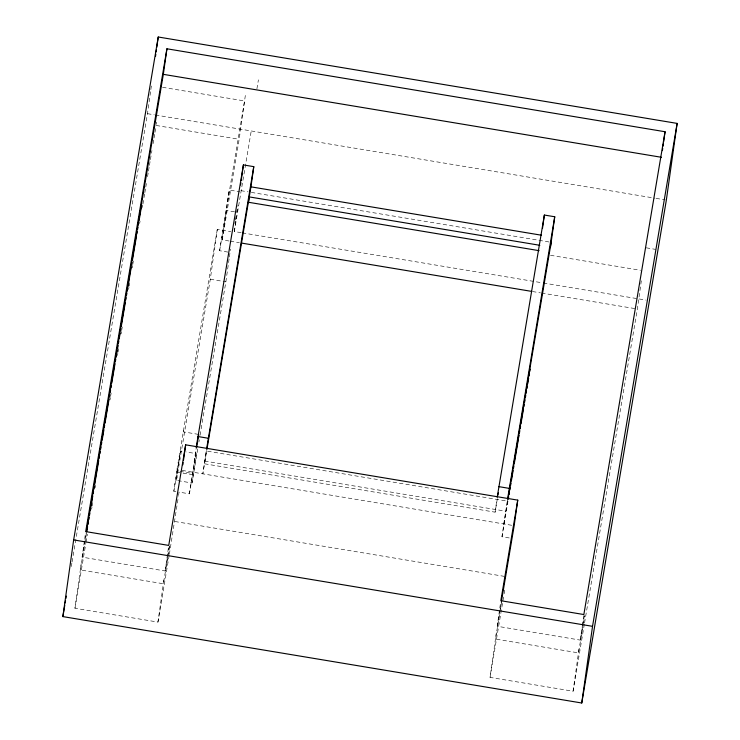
<?xml version="1.0" encoding="UTF-8"?>
<svg xmlns="http://www.w3.org/2000/svg" width="740" height="740" viewBox="0 0 740 740"><rect width="100%" height="100%" fill="white"/><g stroke="black" fill="none" stroke-linecap="round" stroke-linejoin="round"><path stroke-width="0.56" stroke-dasharray="3.7 2.78" d="M169.183 555.407L157.962 622.09L74.944 608.262L81.224 563.538M167.434 557.414L165.149 570.975L82.131 557.146L85.562 532.698M72.058 561.975L147.463 113.673L150.673 90.789M150.84 89.642L151.478 85.063M156.306 124.329L156.621 122.072M175.898 491.591L173.826 491.249L176.694 470.807L178.923 471.177M197.765 448.903L192.03 482.998L176.462 480.408L180.588 451.012L185.037 451.752M183.465 430.569L183.289 431.846L198.857 434.436M157.962 622.09L164.252 577.366M165.149 570.975L168.581 546.527M169.368 554.279L178.377 496.632M178.534 495.504L179.015 492.109L189.394 493.839L196.156 453.611L186.147 451.946M176.462 480.408L210.299 279.239L217.301 229.4L230.788 231.648M227.92 252.09L219.613 250.712L229.252 190.032L239.631 191.762M229.095 241.009L222.25 239.871L229.252 190.032M222.25 239.871L239.168 139.287L245.458 94.563M189.394 493.839L196.433 448.421M194.139 462.056L196.008 448.727M192.03 482.998L196.156 453.611M200.059 435.268L225.867 281.829L229.197 258.094M229.354 256.965L230.556 249.084M236.763 212.204L237.078 209.938M241.166 232.674L234.321 231.537L237.993 205.415M509.25 537.952L501.979 536.74L507.27 501.128L206.312 451.012L202.825 473.85L206.996 449.004M206.312 451.012L204.518 463.786L495.097 512.173L497.391 498.529M495.097 512.173L496.891 499.398M507.27 501.128L507.566 498.991M584.369 624.098L573.074 691.216L490.056 677.387L496.346 632.663M582.556 626.456L580.262 640.1L497.243 626.271L500.675 601.824M573.074 691.216L579.365 646.492M580.262 640.1L582.14 626.762M582.297 625.652L583.693 615.652M584.554 622.96L637.362 308.996L641.33 280.802M71.29 566.526L71.863 563.112M82.131 557.146L84.804 541.208M84.998 540.071L86.145 533.235M86.46 533.494L80.327 569.929L163.355 583.749L169.626 546.453M74.944 608.262L85.858 543.354M86.053 542.216L87.394 534.252M91.603 509.194L91.991 506.918M92.176 505.781L92.75 502.368M95.247 487.558L95.627 485.283M109.992 399.887L110.371 397.602M110.565 396.464L111.139 393.051M117.457 355.478L117.845 353.193M118.03 352.055L118.613 348.642M121.101 333.842L121.48 331.566M121.674 330.419L122.248 327.006M128.566 289.433L128.954 287.157M129.139 286.01L129.713 282.597M132.21 267.797L132.59 265.521M132.784 264.384L133.357 260.961M139.675 223.388L140.054 221.112M142.358 207.441L142.737 205.165M142.931 204.027L144.651 193.778M144.846 192.641L145.613 188.09M145.808 186.952L146.381 183.529M147.528 176.703L148.296 172.143M148.481 171.005L149.249 166.454M149.443 165.316L150.211 160.756M150.405 159.618L151.931 150.507M153.078 143.68L153.846 139.12M154.04 137.982L154.808 133.431M154.993 132.294L155.761 127.733M217.301 229.4L176.518 472.083L192.085 474.673M173.826 491.249L180.588 451.012M167.619 556.286L169.331 546.111M227.643 201.53L244.561 100.945L161.533 87.126M219.613 250.712L226.385 210.475L235.718 212.029M256.919 88.782L258.417 79.837M234.876 223.378L235.255 221.149M235.44 220.03L236.199 215.562M198.912 442.085L199.291 439.81M234.321 231.537L251.239 130.952M503.783 523.957L507.807 500.018M501.979 536.74L508.121 500.249M497.243 626.271L499.898 610.454M500.092 609.325L501.23 602.536M501.72 601.759L495.439 639.055L578.467 652.874L583.25 624.44M490.056 677.387L503.931 594.886M504.125 593.758L504.884 589.234M582.75 625.318L584.276 616.216M583.444 623.302L584.776 615.338M147.463 113.673L154.299 114.811M155.446 115.005L654.946 198.181M656.084 198.366L665.214 199.893M156.149 125.458L239.168 139.287M646.242 247.817L655.575 249.371M240.852 190.652L248.113 191.863M251.332 192.4L550.005 242.137M550.495 255.291L640.47 270.276M242.304 232.869L542.235 282.81M543.373 283.004L646.011 300.098M230.233 241.194L239.353 242.72M532.449 291.523L540.431 292.855M541.569 293.04L637.362 308.996M210.299 279.239L225.867 281.829M204.619 461.066L505.577 511.183M182.068 470.39L514.161 525.687M180.033 471.362L192.261 473.397M174.881 521.506L505.836 576.617"/><path stroke-width="1.11" d="M62.872 616.596L73.649 539.923L158.24 37L677.128 123.404L666.351 200.078L581.76 703L62.872 616.596L64.787 605.218M155.502 56.453L155.826 54.168M156.149 51.874L156.464 49.589M156.787 47.295L158.24 37M86.34 532.097L163.327 74.342L166.926 48.785L665.057 131.738L663.651 141.738M182.845 464.831L183.159 462.611M183.474 460.391L185.657 444.832L517.75 500.129L514.161 525.687L501.424 601.407M196.165 447.617L243.405 164.928L253.783 166.648L250.943 186.841L206.996 449.004M240.593 184.926L240.907 182.706M241.221 180.477L243.405 164.928M206.608 448.875L253.783 166.648M497.188 497.262L544.363 215.044L554.741 216.765L550.403 247.65M542.466 228.503L544.363 215.044M507.566 498.991L554.741 216.765M581.76 703L592.537 626.327L677.128 123.404M662.402 150.627L662.716 148.407M663.031 146.178L663.336 143.958M65.166 602.943L65.555 600.667M65.934 598.392L66.323 596.116M166.926 48.785L85.72 531.588L168.738 545.417L185.657 444.832M86.839 531.209L87.607 526.658M87.995 524.383L88.375 522.098M88.754 519.822L89.142 517.547M89.522 515.271L89.91 512.996M90.289 510.711L90.668 508.435M91.057 506.16L91.436 503.885M91.825 501.609L92.778 495.911M93.166 493.635L93.545 491.36M93.925 489.085L94.313 486.8M94.692 484.524L98.716 460.613M99.095 458.338L99.484 456.062M99.863 453.777L100.252 451.502M100.631 449.226L101.01 446.951M101.399 444.675L101.778 442.391M102.166 440.115L103.887 429.866M104.266 427.591L104.654 425.315M105.034 423.039L109.058 399.128M109.437 396.844L109.825 394.568M110.205 392.293L110.593 390.017M110.972 387.742L111.361 385.457M111.74 383.181L114.996 363.821M115.375 361.546L115.764 359.27M116.143 356.995L116.532 354.719M116.911 352.434L117.29 350.159M117.678 347.883L118.058 345.608M118.446 343.332L118.826 341.048M119.205 338.772L120.167 333.083M120.546 330.799L120.935 328.523M121.314 326.248L125.338 302.336M125.717 300.061L126.105 297.776M126.485 295.5L126.873 293.225M127.252 290.95L127.632 288.674M128.02 286.389L128.399 284.114M128.788 281.838L131.276 267.038M131.655 264.763L132.044 262.478M132.423 260.203L136.447 236.291M136.826 234.016L137.215 231.74M137.594 229.456L137.973 227.18M138.362 224.904L138.741 222.629M139.129 220.353L141.618 205.544M196.618 447.284L198.727 434.787M497.965 495.115L498.344 492.849M508.001 498.88L551.152 242.322M508.315 499.112L508.695 496.836M509.083 494.551L509.462 492.266M509.841 489.991L510.23 487.706M510.609 485.431L510.998 483.146M511.377 480.871L513.107 470.603M513.486 468.328L513.875 466.043M514.254 463.767L518.287 439.819M518.666 437.543L519.054 435.259M519.434 432.983L519.822 430.699M520.202 428.414L520.581 426.138M520.969 423.854L523.457 409.035M523.846 406.75L524.225 404.475M524.614 402.19L524.993 399.914M525.382 397.63L525.761 395.354M526.149 393.07L526.529 390.794M526.917 388.509L527.296 386.234M527.685 383.949L528.638 378.251M529.026 375.966L529.405 373.691M529.794 371.406L530.173 369.131M517.75 500.129L500.832 600.713L583.851 614.542L665.057 131.738M163.327 74.342L661.468 157.296M250.943 186.841L541.523 235.228M539.83 245.292L249.25 196.905L248.501 202.27L539.081 250.657M241.638 243.099L531.302 291.329M197.728 436.498L208.107 438.228M498.686 486.615L509.065 488.345M73.649 539.923L592.537 626.327"/></g></svg>
